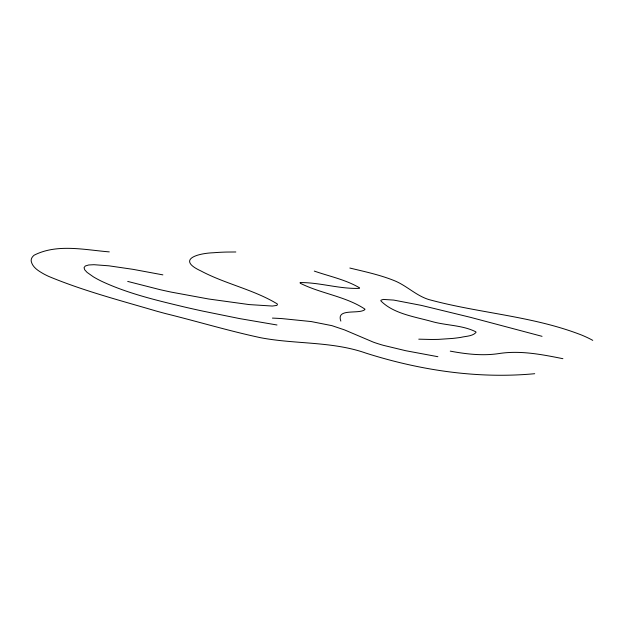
<?xml version="1.0" encoding="UTF-8"?>
<svg xmlns="http://www.w3.org/2000/svg" width="624" height="624" viewBox="0 0 624 624"><rect width="100%" height="100%" fill="white"/><g stroke="black" fill="none" stroke-linecap="round" stroke-linejoin="round"><path stroke-width="0.94" d="M534.698 373.706C477.937 379.041 420.077 370.328 365.882 353.106C332.124 341.203 295.612 344.354 260.832 337.763C228.782 330.923 197.363 321.415 165.547 313.583A271.175 49.881 10.7 0 1 156.039 310.994C120.073 300.401 83.6 290.917 48.929 276.502A87.812 16.154 10.7 0 1 43.602 273.858C38.477 270.91 32.495 267.431 31.2 261.16A168.94 31.075 10.7 0 1 34.203 255.161C57.197 243.493 84.755 249.889 109.286 251.885M235.833 251.979L226.496 252.057A168.62 31.021 10.7 0 0 213.626 252.743C198.026 253.258 175.812 259.358 201.045 271.011C225.514 284.006 253.609 289.544 277.235 303.896L277.438 304.793L276.611 305.456L272.329 306.049L249.163 304.582L208.627 298.997L171.272 292.118A124.309 22.87 10.7 0 1 159.728 289.583L127.709 281.416M418.766 339.167L430.24 339.456A126.563 23.283 10.7 0 0 438.532 339.37L452.423 338.45A233.68 42.986 10.7 0 0 460.676 337.412C465.707 336.125 472.204 336.453 475.979 332.514L475.878 331.851C462.579 325.073 446.402 325.603 432.05 321.571C415.054 316.766 393.432 313.817 380.78 300.784L381.038 300.167L383.245 299.419L393.752 300.089L421.317 305.386L470.613 317.374L542.045 336.328M276.994 324.987L239.741 318.614L202.387 311.025A280.613 51.62 10.7 0 1 185.64 307.281C157.248 300.487 128.489 293.795 101.907 281.416A134.207 24.687 10.7 0 1 93.272 276.767L87.095 272.399L84.731 269.833L84.045 267.665L85.27 266.011L88.631 264.989L93.935 264.701L108.865 265.816L133.037 269.342L162.872 274.872M450.255 351.133C466.128 354.097 482.383 356.008 498.475 353.629C520.081 350.173 541.749 354.455 562.895 358.691M437.869 356.702L405.826 350.735L383.378 345.337A48.844 8.986 10.7 0 1 373.386 342.163L344.573 329.917L331.96 325.666L311.228 321.563L282.032 318.607A139.402 25.639 10.7 0 0 272.431 318.1M349.853 268.039C365.024 271.705 380.414 274.966 394.906 280.886C407.612 286.182 417.448 296.923 431.137 300.175C480.971 313.42 533.52 316.22 581.857 335.158A93.436 17.183 10.7 0 1 592.761 340.376M314.293 271.081C329.402 276.37 345.751 279.638 359.549 287.836L359.432 288.343C339.604 289.154 319.933 282.391 300.089 282.571L300.253 283.241C320.954 293.67 345.68 296.291 364.946 309.137L364.861 309.59C359.042 314.629 335.852 307.733 340.844 321.095"/></g></svg>
